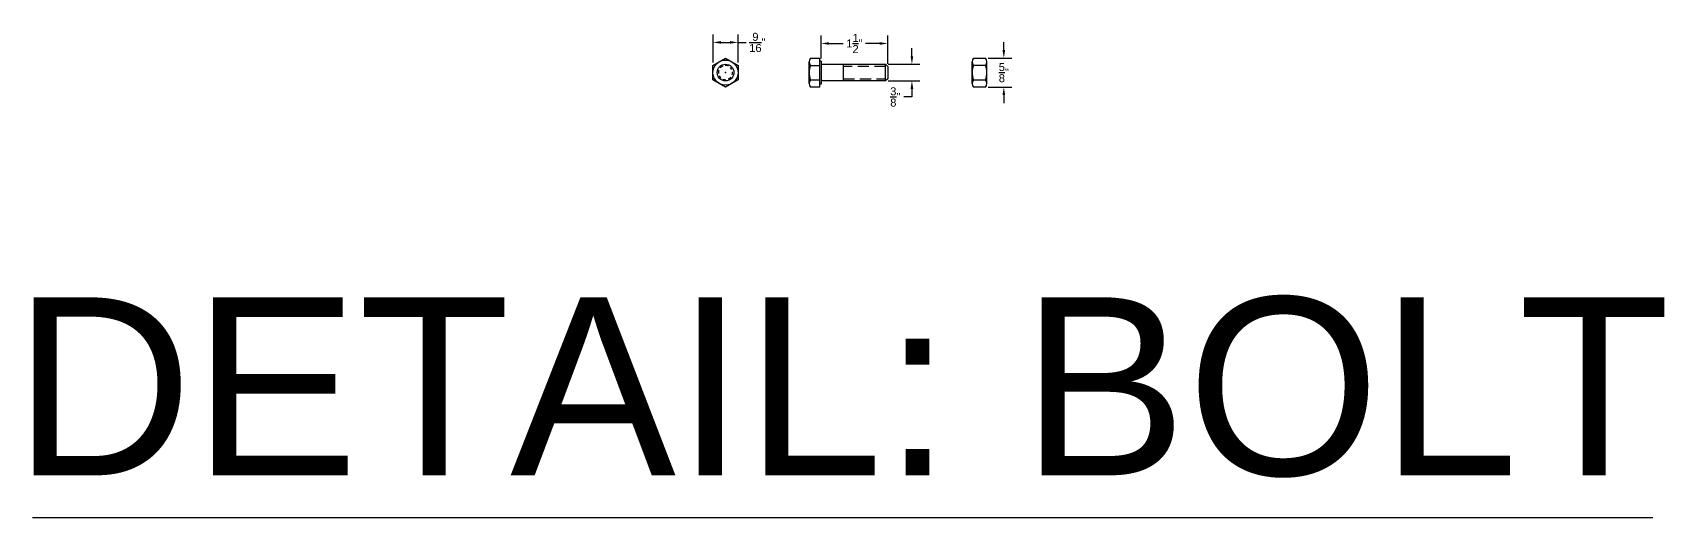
# Model space of a CAD drawing. Header units: inches. Extents: x -24 to 363, y -9 to 336.
# Drawn here: x 301.15 to 337.85, y 178.33 to 189.22 of the extents above; entities that cross this region are included whole.
import ezdxf

# ---------------------------------------------------------------- set-up
doc = ezdxf.new("R2010")
doc.units = ezdxf.units.IN
doc.header["$MEASUREMENT"] = 0
doc.linetypes.add('HIDDEN', pattern=[0.375, 0.25, -0.125])
doc.layers.add('Bolt', color=150, linetype='Continuous')
doc.layers.add('Dims', color=252, linetype='Continuous')
doc.styles.add('ATTR', font='romans.shx', dxfattribs={"width": 0.8, "height": 0.011646})
doc.styles.get("Standard").update_dxf_attribs({"font": 'arial.ttf'})
doc.dimstyles.new('DimBig', dxfattribs={"dimtxt": 0.18, "dimasz": 0.18, "dimexe": 0.18, "dimexo": 0.0625, "dimgap": 0.09, "dimtad": 0, "dimtih": 1, "dimtoh": 1, "dimdec": 4, "dimzin": 0, "dimdsep": 46, "dimtxsty": 'Standard', "dimcen": 0.09, "dimadec": 0, "dimazin": 0, "dimtfac": 1, "dimtdec": 4, "dimtofl": 0, "dimtmove": 0, "dimatfit": 3, "dimfxl": 1, "dimtolj": 1, "dimtzin": 0, "dimarcsym": 0})

# ---------------------------------------------------------------- blocks, each defined once
blk = doc.blocks.new('0d375 Bolt Hexfinished Pv')
blk.add_lwpolyline([(0, 0.325), (0.281458, 0.1625), (0.281458, -0.1625), (0, -0.325), (-0.281458, -0.1625), (-0.281458, 0.1625)], close=True)
for radius in [0.281459, 0.1875]:
    blk.add_circle((0, 0), radius)
for start, end in [(159.2494, 186.8604), (113.1597, 137.2755), (66.27382, 91.43475), (25.01643, 44.54282), (340.6969, 5.1062), (206.8165, 228.1121), (247.7162, 270.4735), (295.5824, 320.2457)]:
    blk.add_arc((0, 0), 0.158445, start, end)
blk.add_point((0, 0))
at = {"style": 'ATTR', "width": 0.8, "flags": 9}
blk.add_attdef('ESTCODE', (0, 0), '', height=0.000163, dxfattribs=at)
blk = doc.blocks.new('bolt')
for p, q in [((-0.268, -0.24375), (-0.268, 0.24375)), ((-0.238, 0.1625), (-0.02975, 0.1625)), ((-0.03, -0.325), (-0.03, 0.325)), ((0, 0.25625), (-0.03, 0.25625)), ((0, 0.1875), (1.45, 0.1875)), ((0.5, 0.1875), (0.5, -0.1875)), ((1.45, -0.1875), (1.45, 0.1875)), ((1.45, 0.1875), (1.5, 0.1375)), ((1.5, 0.1375), (1.5, -0.1375)), ((-0.238, -0.1625), (-0.02975, -0.1625)), ((0, -0.25625), (-0.03, -0.25625)), ((1.45, -0.1875), (0, -0.1875)), ((1.5, -0.1375), (1.45, -0.1875))]:
    blk.add_line(p, q)
at = {"linetype": 'HIDDEN'}
for p, q in [((1.448697, 0.1375), (0.5, 0.1375)), ((0.5, -0.1375), (1.448697, -0.1375))]:
    blk.add_line(p, q, dxfattribs=at)
for points in [[(-0.238, 0.325), (-0.03, 0.325)], [(0, 0.25625), (0, -0.25625)], [(-0.03, -0.325), (-0.238, -0.325)]]:
    blk.add_lwpolyline(points)
for centre, radius, start, end in [((0.1871, 0), 0.4551, 159.08, 200.92), ((-0.142974, 0.24375), 0.125025, 139.4683, 220.5318), ((-0.142974, -0.24375), 0.125025, 139.4683, 220.5317)]:
    blk.add_arc(centre, radius, start, end)
at = {"style": 'ATTR', "width": 0.8, "flags": 9}
blk.add_attdef('ESTCODE', (0, 0), '', height=0.000254, dxfattribs=at)
blk = doc.blocks.new('nut')
at = {"layer": 'Bolt'}
for p, q in [((0, -0.244), (0, 0.244)), ((0.03, 0.325), (0.298, 0.325)), ((0.298, 0.162), (0.03, 0.162)), ((0.328, -0.244), (0.328, 0.244)), ((0.03, -0.163), (0.298, -0.163)), ((0.298, -0.325), (0.03, -0.325))]:
    blk.add_line(p, q, dxfattribs=at)
for centre, radius, start, end in [((0.125, 0.244), 0.125, 139.4683, 220.5318), ((0.455, 0), 0.455, 159.08, 200.92), ((0.203, 0.244), 0.125, 319.4682, 40.5317), ((-0.127, 0), 0.455, 339.08, 20.92), ((0.125, -0.244), 0.125, 139.4683, 220.5317), ((0.203, -0.244), 0.125, 319.4683, 40.5317)]:
    blk.add_arc(centre, radius, start, end, dxfattribs=at)
blk = doc.blocks.new('*D50')
at = {"layer": 'Defpoints', "color": 0, "transparency": 16777216}
for p in [(317.014, 189.005), (316.452, 188.489), (317.014, 188.489)]:
    blk.add_point(p, dxfattribs=at)
at = {"layer": 'Dims', "color": 0, "lineweight": -2, "transparency": 16777216}
for p, q in [((316.452, 188.552), (316.452, 189.185)), ((316.632, 189.005), (316.834, 189.005)), ((317.014, 188.552), (317.014, 189.185)), ((317.014, 189.005), (317.194, 189.005))]:
    blk.add_line(p, q, dxfattribs=at)
at = {"layer": 'Dims', "color": 0, "transparency": 16777216}
for points in [[(316.632, 189.035), (316.632, 188.975), (316.452, 189.005)], [(316.834, 189.035), (316.834, 188.975), (317.014, 189.005)]]:
    blk.add_solid(points, dxfattribs=at)
at = {"layer": 'Dims', "color": 0, "transparency": 16777216, "insert": (317.45, 189.005), "char_height": 0.18, "attachment_point": 5}
blk.add_mtext('\\A1;{\\H1.000000x;\\S9/16;}"', dxfattribs=at)
blk = doc.blocks.new('*D51')
at = {"layer": 'Defpoints', "color": 0, "transparency": 16777216}
for p in [(320.382, 188.981), (318.882, 188.583), (320.382, 188.464)]:
    blk.add_point(p, dxfattribs=at)
at = {"layer": 'Dims', "color": 0, "lineweight": -2, "transparency": 16777216}
for p, q in [((318.882, 188.645), (318.882, 189.161)), ((319.062, 188.981), (319.381, 188.981)), ((320.202, 188.981), (319.882, 188.981)), ((320.382, 188.526), (320.382, 189.161))]:
    blk.add_line(p, q, dxfattribs=at)
at = {"layer": 'Dims', "color": 0, "transparency": 16777216}
for points in [[(319.062, 189.011), (319.062, 188.951), (318.882, 188.981)], [(320.202, 189.011), (320.202, 188.951), (320.382, 188.981)]]:
    blk.add_solid(points, dxfattribs=at)
at = {"layer": 'Dims', "color": 0, "transparency": 16777216, "insert": (319.632, 188.981), "char_height": 0.18, "attachment_point": 5}
blk.add_mtext('\\A1;1{\\H1.000000x;\\S1/2;}"', dxfattribs=at)
blk = doc.blocks.new('*D52')
at = {"layer": 'Defpoints', "color": 0, "transparency": 16777216}
for p in [(320.332, 188.514), (320.332, 188.139), (320.925, 188.139)]:
    blk.add_point(p, dxfattribs=at)
at = {"layer": 'Dims', "color": 0, "lineweight": -2, "transparency": 16777216}
for p, q in [((320.925, 188.694), (320.925, 188.874)), ((320.394, 188.514), (321.105, 188.514)), ((320.394, 188.139), (321.105, 188.139)), ((320.925, 187.959), (320.925, 187.779)), ((320.925, 187.779), (320.745, 187.779))]:
    blk.add_line(p, q, dxfattribs=at)
at = {"layer": 'Dims', "color": 0, "transparency": 16777216}
for points in [[(320.895, 188.694), (320.955, 188.694), (320.925, 188.514)], [(320.895, 187.959), (320.955, 187.959), (320.925, 188.139)]]:
    blk.add_solid(points, dxfattribs=at)
at = {"layer": 'Dims', "color": 0, "transparency": 16777216, "insert": (320.551, 187.779), "char_height": 0.18, "attachment_point": 5}
blk.add_mtext('\\A1;{\\H1.000000x;\\S3/8;}"', dxfattribs=at)
blk = doc.blocks.new('*D53')
at = {"layer": 'Defpoints', "color": 0, "transparency": 16777216}
for p in [(322.578, 188.651), (322.578, 188.001), (322.992, 188.001)]:
    blk.add_point(p, dxfattribs=at)
at = {"layer": 'Dims', "color": 0, "lineweight": -2, "transparency": 16777216}
for p, q in [((322.992, 188.831), (322.992, 189.011)), ((322.641, 188.651), (323.172, 188.651)), ((322.641, 188.001), (323.172, 188.001)), ((322.992, 187.821), (322.992, 187.641))]:
    blk.add_line(p, q, dxfattribs=at)
at = {"layer": 'Dims', "color": 0, "transparency": 16777216}
for points in [[(322.962, 188.831), (323.022, 188.831), (322.992, 188.651)], [(322.962, 187.821), (323.022, 187.821), (322.992, 188.001)]]:
    blk.add_solid(points, dxfattribs=at)
at = {"layer": 'Dims', "color": 0, "transparency": 16777216, "insert": (322.992, 188.326), "char_height": 0.18, "attachment_point": 5}
blk.add_mtext('\\A1;{\\H1.000000x;\\S5/8;}"', dxfattribs=at)

msp = doc.modelspace()

# ---------------------------------------------------------------- linework, layer by layer
at = {"layer": 'Dims'}
msp.add_line((301.15175, 178.33098), (337.58724, 178.33098), dxfattribs=at)

# ---------------------------------------------------------------- block references
at = {"layer": 'Bolt'}
for name, p in [('0d375 Bolt Hexfinished Pv', (316.73297, 188.32685)), ('bolt', (318.88176, 188.32627)), ('nut', (322.28019, 188.32627))]:
    msp.add_blockref(name, p, dxfattribs=at)

# ---------------------------------------------------------------- texts
at = {"layer": 'Dims'}
msp.add_text('DETAIL: BOLT', height=4, dxfattribs=at).set_placement((300.71552, 179.27617))

# ---------------------------------------------------------------- dimensions: what is measured, and where the dimension line sits
for base, p1, p2, picture, middle in [((317.01443, 189.00536), (316.45151, 188.48935), (317.01443, 188.48935), '*D50', (317.44957, 189.00536)), ((320.38176, 188.98073), (318.88176, 188.58252), (320.38176, 188.46377), '*D51', (319.63176, 188.98073))]:
    dim = msp.add_linear_dim(base=base, p1=p1, p2=p2, dimstyle='DimBig', override={"dimlunit": 4}, dxfattribs=at)
    dim.commit()
    dim.dimension.update_dxf_attribs({"geometry": picture, "text_midpoint": middle})
for base, p1, p2, picture, middle in [((322.99226, 188.00127), (322.57831, 188.65127), (322.57831, 188.00127), '*D53', (322.99226, 188.32627)), ((320.92499, 188.13877), (320.33176, 188.51377), (320.33176, 188.13877), '*D52', (320.55094, 187.77877))]:
    dim = msp.add_linear_dim(base=base, p1=p1, p2=p2, angle=90, dimstyle='DimBig', override={"dimlunit": 4}, dxfattribs=at)
    dim.commit()
    dim.dimension.update_dxf_attribs({"geometry": picture, "text_midpoint": middle})

doc.saveas('drawing.dxf')
